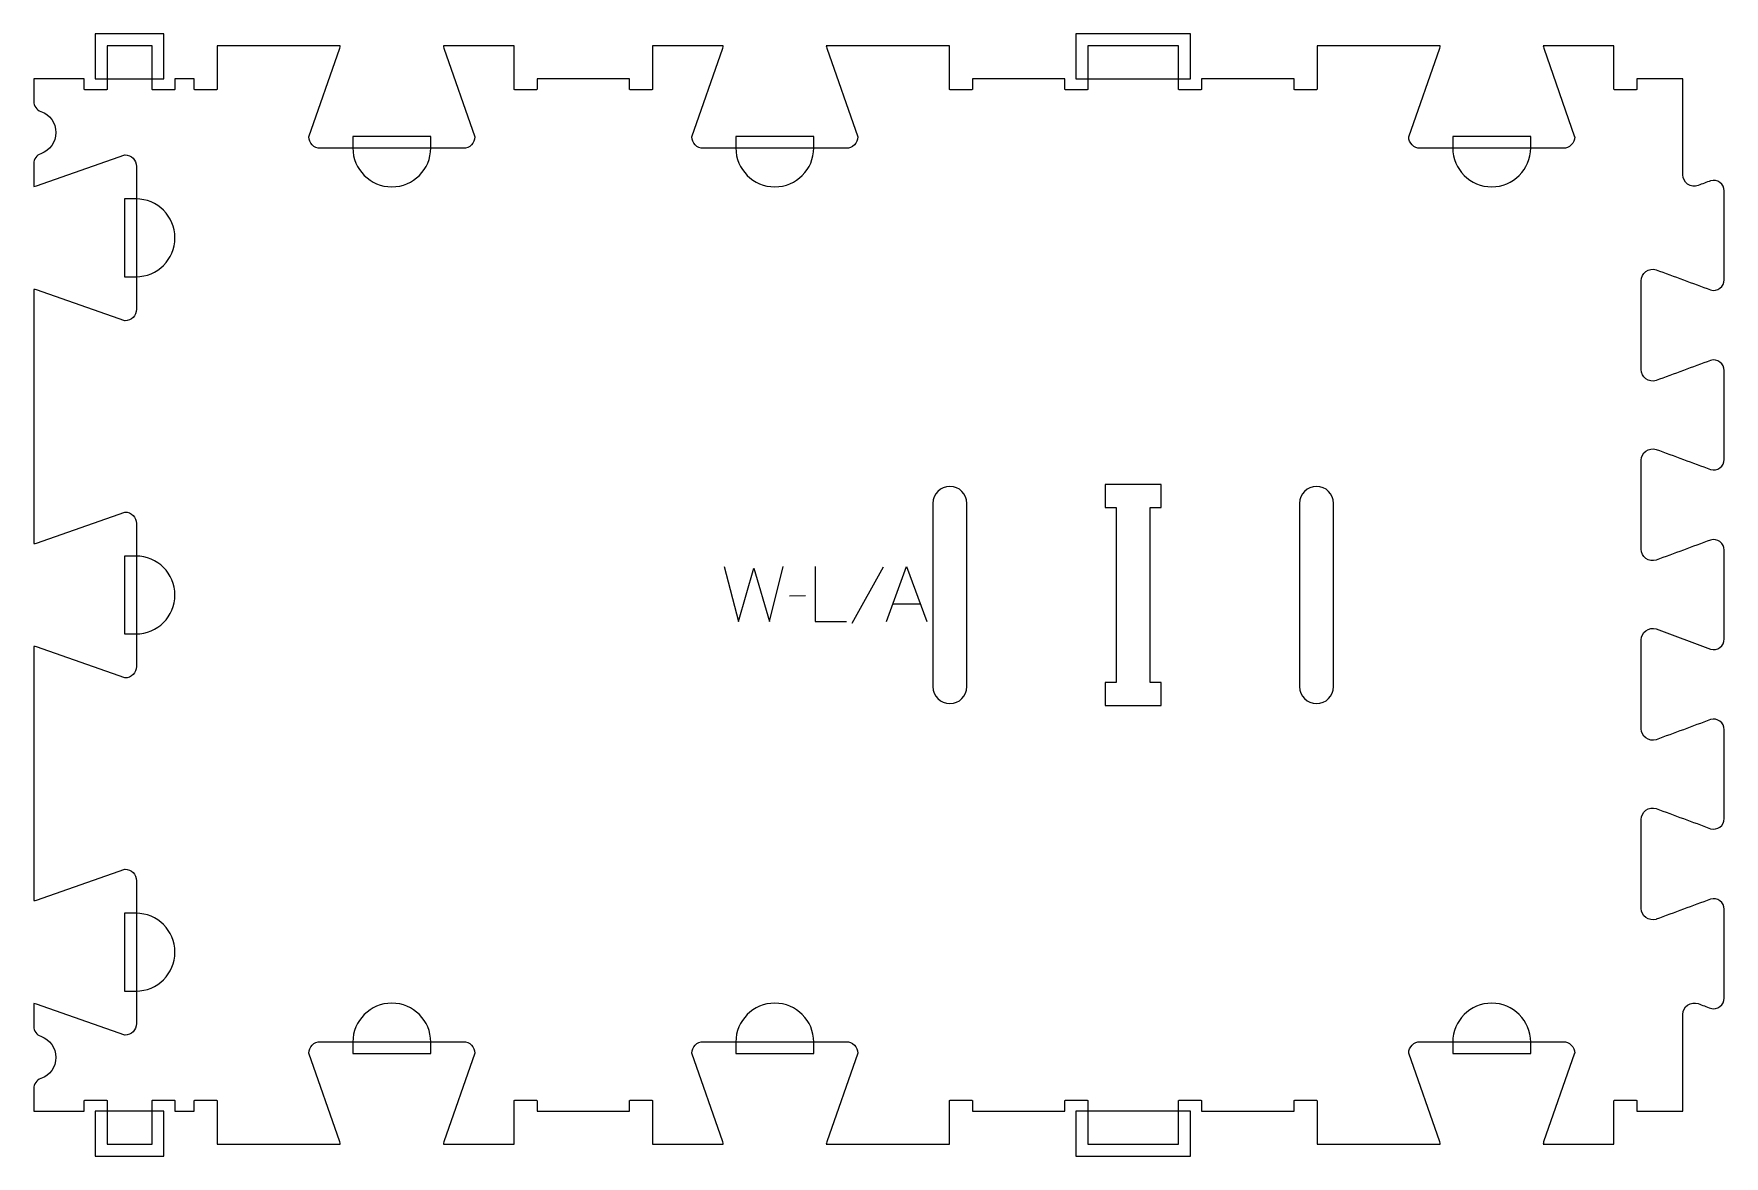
# Model space of a CAD drawing. Extents: x 0 to 922, y -6 to 606.
import ezdxf

# ---------------------------------------------------------------- set-up
doc = ezdxf.new("R2010")
doc.units = 0
for name, color, linetype in [('1_ANYTOOL_1MMDEEP_LABELS_S', 2, 'CONTINUOUS'), ('3_ANYTOOL_CUTTHROUGH_INSID', 4, 'CONTINUOUS'), ('4_ANYTOOL_CUTTHROUGH_OUTSI', 5, 'CONTINUOUS'), ('5_ANYTOOL_HALF_MILL_9MM_IN', 3, 'CONTINUOUS')]:
    doc.layers.add(name, color=color, linetype=linetype)

msp = doc.modelspace()

# ---------------------------------------------------------------- linework, layer by layer
at = {"layer": '1_ANYTOOL_1MMDEEP_LABELS_S'}
for p, q in [((463.420031, 314.900645), (446.234316, 284.129216)), ((421.034316, 299.257788), (412.248602, 299.172073)), ((468.605745, 294.929216), (483.520031, 294.929216))]:
    msp.add_line(p, q, dxfattribs=at)
for points in [[(376.677174, 315.372073), (384.391459, 285.372073), (392.834316, 314.472073), (401.320031, 285.372073), (408.820031, 315.372073)], [(426.177174, 315.372073), (426.177174, 285.372073), (443.277174, 285.372073)], [(465.134316, 285.372073), (476.020031, 315.372073), (487.077174, 285.372073)]]:
    msp.add_lwpolyline(points, dxfattribs=at)
at = {"layer": '3_ANYTOOL_CUTTHROUGH_INSID'}
msp.add_lwpolyline([(615, 239.5), (615, 252), (609, 252), (609, 347.5), (615, 347.5), (615, 360), (584.5, 360), (584.5, 347.5), (590.5, 347.5), (590.5, 252), (584.5, 252), (584.5, 239.5)], close=True, dxfattribs=at)
for points in [[(509, 349.749997, 1), (490.5, 349.749997), (490.5, 249.750003, 1), (509, 249.750003)], [(690.5, 349.749997), (690.5, 249.750003, 1), (709, 249.750003), (709, 349.749997, 1)]]:
    msp.add_lwpolyline(points, format="xyb", close=True, dxfattribs=at)
at = {"layer": '4_ANYTOOL_CUTTHROUGH_OUTSI'}
msp.add_lwpolyline([(899.5, 70.88344, -0.522099), (907.915905, 76.746149, 0.000017), (914.72307, 74.231597, 0.236337), (919.792799, 75.130618, 0.237079), (922.110448, 79.743803), (922.110904, 128.249888, 0.237079), (919.793255, 132.863071, 0.237104), (914.708738, 133.75716, -0.000004), (884.947536, 122.762561, -0.015604), (884.932741, 122.757614, -0.237079), (879.406001, 123.729698, -0.237079), (876.886817, 128.74403), (876.887273, 177.250114, -0.237079), (879.406457, 182.264444, -0.237077), (884.93305, 183.236528, -0.015611), (884.947852, 183.231579, 0.000004), (914.723525, 172.231597, 0.236337), (919.793255, 173.130618, 0.237079), (922.110904, 177.743803), (922.11136, 226.249888, 0.237079), (919.793711, 230.863071, 0.237104), (914.709194, 231.75716, -0.000004), (884.947992, 220.762561, -0.015604), (884.933197, 220.757614, -0.237079), (879.406457, 221.729698, -0.237079), (876.887273, 226.74403), (876.887728, 275.250114, -0.237079), (879.406913, 280.264444, -0.237077), (884.933506, 281.236528, -0.015611), (884.948308, 281.231579), (914.723981, 270.231597, 0.236337), (919.793711, 271.130618, 0.237079), (922.11136, 275.743803), (922.111816, 324.249888, 0.237079), (919.794166, 328.863071, 0.237104), (914.70965, 329.75716, -0.000004), (884.948448, 318.762561, -0.015604), (884.933653, 318.757614, -0.237079), (879.406913, 319.729698, -0.237079), (876.887728, 324.74403), (876.888184, 373.250114, -0.237079), (879.407368, 378.264444, -0.237077), (884.933962, 379.236528, -0.015611), (884.948763, 379.231579, 0.000004), (914.724437, 368.231597, 0.236337), (919.794166, 369.130618, 0.237079), (922.111816, 373.743803), (922.112272, 422.249888, 0.237079), (919.794622, 426.863071, 0.237104), (914.710106, 427.75716, -0.000004), (884.948904, 416.762561, -0.015604), (884.934109, 416.757614, -0.237079), (879.407368, 417.729698, -0.237079), (876.888184, 422.74403), (876.88864, 471.250875, -0.237079), (879.407824, 476.265205, -0.237077), (884.934418, 477.237289, -0.015611), (884.949219, 477.23234, 0.000004), (914.724893, 466.232357, 0.236337), (919.794622, 467.131379, 0.237079), (922.112272, 471.744564), (922.112727, 520.250649, 0.237079), (919.795078, 524.863832, 0.237104), (914.710561, 525.757921, -0.000017), (907.915205, 523.247523, -0.522086), (899.499544, 529.110322), (899.499544, 581.5), (874.5, 581.5), (874.5, 575.75, -0.414214), (874.25, 575.5), (862.25, 575.5, -0.414214), (862, 575.75), (862, 599.5), (823.402437, 599.5, 0.061784), (823.637431, 598.10513), (840.532965, 549.832588, -0.084368), (840.547, 549.75, -0.414214), (834.297, 543.5), (756.297, 543.5, -0.414214), (750.047, 549.75, -0.084368), (750.061035, 549.832588), (766.960148, 598.116195, 0.061178), (767.191563, 599.5), (700, 599.5), (700, 575.75, -0.414214), (699.75, 575.5), (687.75, 575.5, -0.414214), (687.5, 575.75), (687.5, 581.5), (637, 581.5), (637, 575.75, -0.414214), (636.75, 575.5), (624.75, 575.5, -0.414214), (624.5, 575.75), (624.5, 599.5), (575, 599.5), (575, 575.75, -0.414214), (574.75, 575.5), (562.75, 575.5, -0.414214), (562.5, 575.75), (562.5, 581.5), (512, 581.5), (512, 575.75, -0.414214), (511.75, 575.5), (499.75, 575.5, -0.414214), (499.5, 575.75), (499.5, 599.5), (432.308437, 599.5, 0.061784), (432.543431, 598.10513), (449.438965, 549.832588, -0.084368), (449.453, 549.75, -0.414214), (443.203, 543.5), (365.203, 543.5, -0.414214), (358.953, 549.75, -0.084368), (358.967035, 549.832588), (375.866148, 598.116195, 0.061178), (376.097563, 599.5), (337.5, 599.5), (337.5, 575.75, -0.414214), (337.25, 575.5), (325.25, 575.5, -0.414214), (325, 575.75), (325, 581.5), (274.5, 581.5), (274.5, 575.75, -0.414214), (274.25, 575.5), (262.25, 575.5, -0.414214), (262, 575.75), (262, 599.5), (223.402437, 599.5, 0.061784), (223.637431, 598.10513), (240.532965, 549.832588, -0.084368), (240.547, 549.75, -0.414214), (234.297, 543.5), (156.297, 543.5, -0.414214), (150.047, 549.75, -0.084368), (150.061035, 549.832588), (166.960148, 598.116195, 0.061178), (167.191563, 599.5), (100, 599.5), (100, 575.75, -0.414214), (99.75, 575.5), (87.75, 575.5, -0.414214), (87.5, 575.75), (87.5, 581.5), (77, 581.5), (77, 575.75, -0.414214), (76.75, 575.5), (64.75, 575.5, -0.414214), (64.5, 575.75), (64.5, 599.5), (40, 599.5), (40, 575.75, -0.414214), (39.75, 575.5), (27.75, 575.5, -0.414214), (27.5, 575.75), (27.5, 581.5), (0, 581.5), (0, 569.095563, 0.317837), (3.833333, 563.674411, -0.707107), (3.833333, 540.575589, 0.317837), (0, 535.154437), (0, 522.755437, 0.061784), (1.39487, 522.990431), (49.667412, 539.885965, -0.084368), (49.75, 539.9, -0.414214), (56, 533.65), (56, 455.65, -0.414214), (49.75, 449.4, -0.084368), (49.667412, 449.414035), (1.383805, 466.313148, 0.061178), (0, 466.544563), (0, 327.855437, 0.061784), (1.39487, 328.090431), (49.667412, 344.985965, -0.084368), (49.75, 345, -0.414214), (56, 338.75), (56, 260.75, -0.414214), (49.75, 254.5, -0.084368), (49.667412, 254.514035), (1.383805, 271.413148, 0.061178), (0, 271.644563), (0, 132.955437, 0.061784), (1.39487, 133.190431), (49.667412, 150.085965, -0.084368), (49.75, 150.1, -0.414214), (56, 143.85), (56, 65.85, -0.414214), (49.75, 59.6, -0.084368), (49.667412, 59.614035), (1.383805, 76.513148, 0.061178), (0, 76.744563), (0, 64.345563, 0.317837), (3.833333, 58.924411, -0.317837), (12, 47.375, -0.317837), (3.833333, 35.825589, 0.317837), (0, 30.404437), (0, 18), (27.5, 18), (27.5, 23.75, -0.414214), (27.75, 24), (39.75, 24, -0.414214), (40, 23.75), (40, 0), (64.5, 0), (64.5, 23.75, -0.414214), (64.75, 24), (76.75, 24, -0.414214), (77, 23.75), (77, 18), (87.5, 18), (87.5, 23.75, -0.414214), (87.75, 24), (99.75, 24, -0.414214), (100, 23.75), (100, 0), (167.191563, 0, 0.061784), (166.956569, 1.39487), (150.061035, 49.667412, -0.084368), (150.047, 49.75, -0.414214), (156.297, 56), (234.297, 56, -0.414214), (240.547, 49.75, -0.084368), (240.532965, 49.667412), (223.633852, 1.383805, 0.061178), (223.402437, 0), (262, 0), (262, 23.75, -0.414214), (262.25, 24), (274.25, 24, -0.414214), (274.5, 23.75), (274.5, 18), (325, 18), (325, 23.75, -0.414214), (325.25, 24), (337.25, 24, -0.414214), (337.5, 23.75), (337.5, 0), (376.097563, 0, 0.061784), (375.862569, 1.39487), (358.967035, 49.667412, -0.084368), (358.953, 49.75, -0.414214), (365.203, 56), (443.203, 56, -0.414214), (449.453, 49.75, -0.084368), (449.438965, 49.667412), (432.539852, 1.383805, 0.061178), (432.308437, 0), (449.75, 0), (499.5, 0), (499.5, 23.75, -0.414214), (499.75, 24), (511.75, 24, -0.414214), (512, 23.75), (512, 18), (562.5, 18), (562.5, 23.75, -0.414214), (562.75, 24), (574.75, 24, -0.414214), (575, 23.75), (575, 0), (624.5, 0), (624.5, 23.75, -0.414214), (624.75, 24), (636.75, 24, -0.414214), (637, 23.75), (637, 18), (687.5, 18), (687.5, 23.75, -0.414214), (687.75, 24), (699.75, 24, -0.414214), (700, 23.75), (700, 0), (767.191563, 0, 0.061784), (766.956569, 1.39487), (750.061035, 49.667412, -0.084368), (750.047, 49.75, -0.414214), (756.297, 56), (834.297, 56, -0.414214), (840.547, 49.75, -0.084368), (840.532965, 49.667412), (823.633852, 1.383805, 0.061178), (823.402437, 0), (862, 0), (862, 23.75, -0.414214), (862.25, 24), (874.25, 24, -0.414214), (874.5, 23.75), (874.5, 18), (899.5, 18)], format="xyb", close=True, dxfattribs=at)
at = {"layer": '5_ANYTOOL_HALF_MILL_9MM_IN'}
for points in [[(39.5, 581.5), (65, 581.5), (71, 581.5), (71, 606), (64.74, 606), (39.76, 606), (33.5, 606), (33.5, 581.5)], [(574.5, 581.5), (625, 581.5), (631, 581.5), (631, 606), (624.74, 606), (574.76, 606), (568.5, 606), (568.5, 581.5)], [(65, 18), (39.5, 18), (33.5, 18), (33.5, -0.24), (33.5, -6.5), (71, -6.5), (71, -0.24), (71, 18)], [(625, 18), (574.5, 18), (568.5, 18), (568.5, -0.24), (568.5, -6.5), (624.74, -6.5), (631, -6.5), (631, 18)]]:
    msp.add_lwpolyline(points, close=True, dxfattribs=at)
for points in [[(174.047, 544), (174.047, 543.75, 1), (216.547, 543.75), (216.547, 550), (174.047, 550)], [(382.953, 544), (382.953, 543.75, 1), (425.453, 543.75), (425.453, 550), (382.953, 550)], [(774.047, 544), (774.047, 543.75, 1), (816.547, 543.75), (816.547, 550), (774.047, 550)], [(55.5, 473.4), (55.75, 473.4, 1), (55.75, 515.9), (49.5, 515.9), (49.5, 473.4)], [(55.5, 278.5), (55.75, 278.5, 1), (55.75, 321), (49.5, 321), (49.5, 278.5)], [(55.5, 83.6), (55.75, 83.6, 1), (55.75, 126.1), (49.5, 126.1), (49.5, 83.6)], [(216.547, 55.75, 1), (174.047, 55.75), (174.047, 49.5), (216.547, 49.5)], [(425.453, 55.75, 1), (382.953, 55.75), (382.953, 49.5), (425.453, 49.5)], [(816.547, 55.75, 1), (774.047, 55.75), (774.047, 49.5), (816.547, 49.5)]]:
    msp.add_lwpolyline(points, format="xyb", close=True, dxfattribs=at)

doc.saveas('drawing.dxf')
